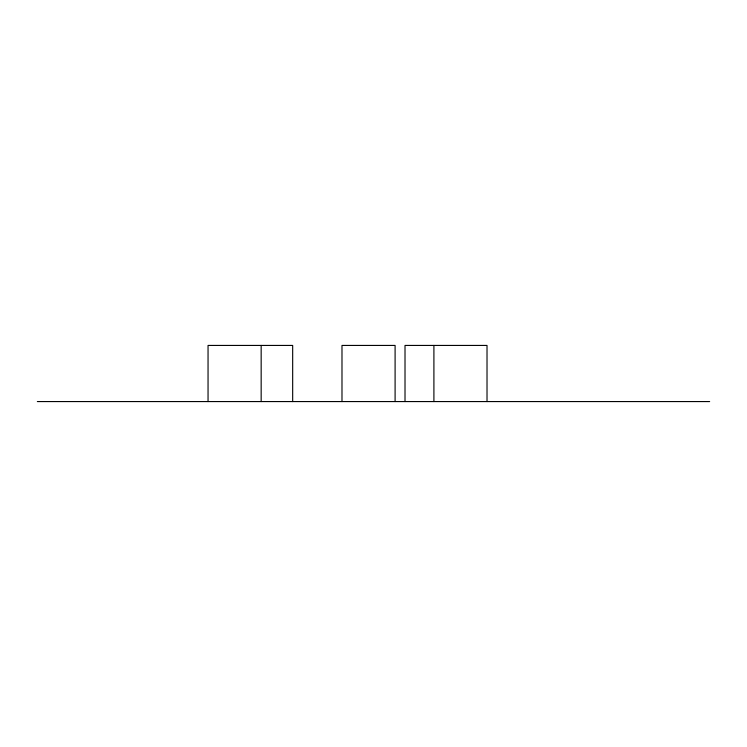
<?xml version="1.0" encoding="UTF-8"?>
<svg xmlns="http://www.w3.org/2000/svg" width="747" height="747" viewBox="0 0 747 747"><rect width="100%" height="100%" fill="white"/><g stroke="black" fill="none" stroke-linecap="round" stroke-linejoin="round"><path stroke-width="1.12" d="M37.35 401.569L709.65 401.569M487.016 401.569L487.016 345.431L405.014 345.431L405.014 401.569M433.904 345.431L433.904 401.569M395.098 401.569L395.098 345.431L341.986 345.431L341.986 401.569M292.675 401.569L292.675 345.431L208.049 345.431L208.049 401.569M261.161 345.431L261.161 401.569"/></g></svg>
